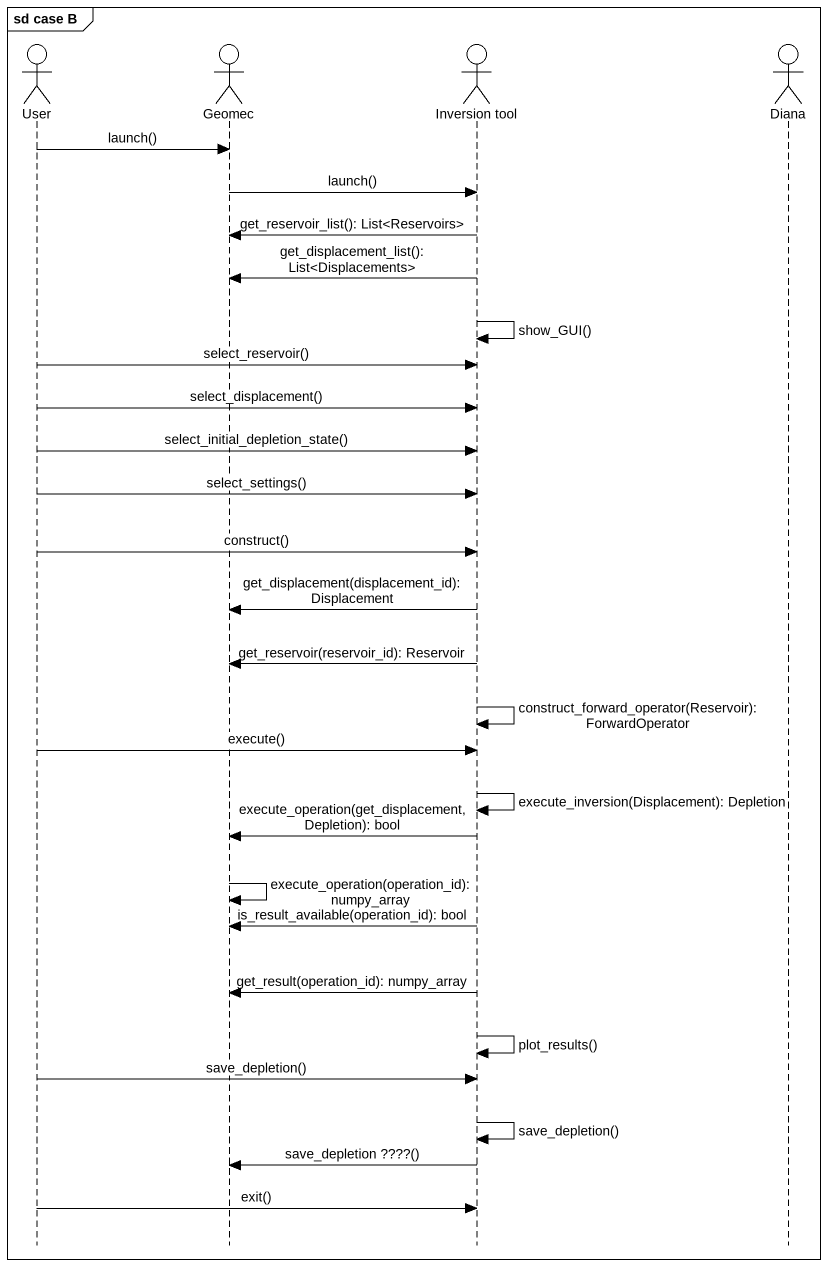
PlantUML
@startuml
mainframe sd case B
hide footbox
actor User
actor Geomec
actor "Inversion tool" as Inversion_tool
actor Diana

User -> Geomec : launch()
Geomec -> Inversion_tool : launch()
Inversion_tool -> Geomec : get_reservoir_list(): List<Reservoirs>
Inversion_tool -> Geomec : get_displacement_list(): List<Displacements>
Inversion_tool -> Inversion_tool : show_GUI()
User -> Inversion_tool : select_reservoir()
User -> Inversion_tool : select_displacement()
User -> Inversion_tool : select_initial_depletion_state()
User -> Inversion_tool : select_settings()
User -> Inversion_tool : construct()
Inversion_tool -> Geomec : get_displacement(displacement_id): Displacement
Inversion_tool -> Geomec : get_reservoir(reservoir_id): Reservoir
Inversion_tool -> Inversion_tool : construct_forward_operator(Reservoir): ForwardOperator
User -> Inversion_tool : execute()
Inversion_tool -> Inversion_tool : execute_inversion(Displacement): Depletion
Inversion_tool -> Geomec : execute_operation(get_displacement, Depletion): bool
Geomec -> Geomec : execute_operation(operation_id): numpy_array
Inversion_tool -> Geomec : is_result_available(operation_id): bool
Inversion_tool -> Geomec : get_result(operation_id): numpy_array
Inversion_tool -> Inversion_tool : plot_results()
User -> Inversion_tool : save_depletion()
Inversion_tool -> Inversion_tool : save_depletion()
Inversion_tool -> Geomec : save_depletion ????()
User -> Inversion_tool : exit()
@enduml
